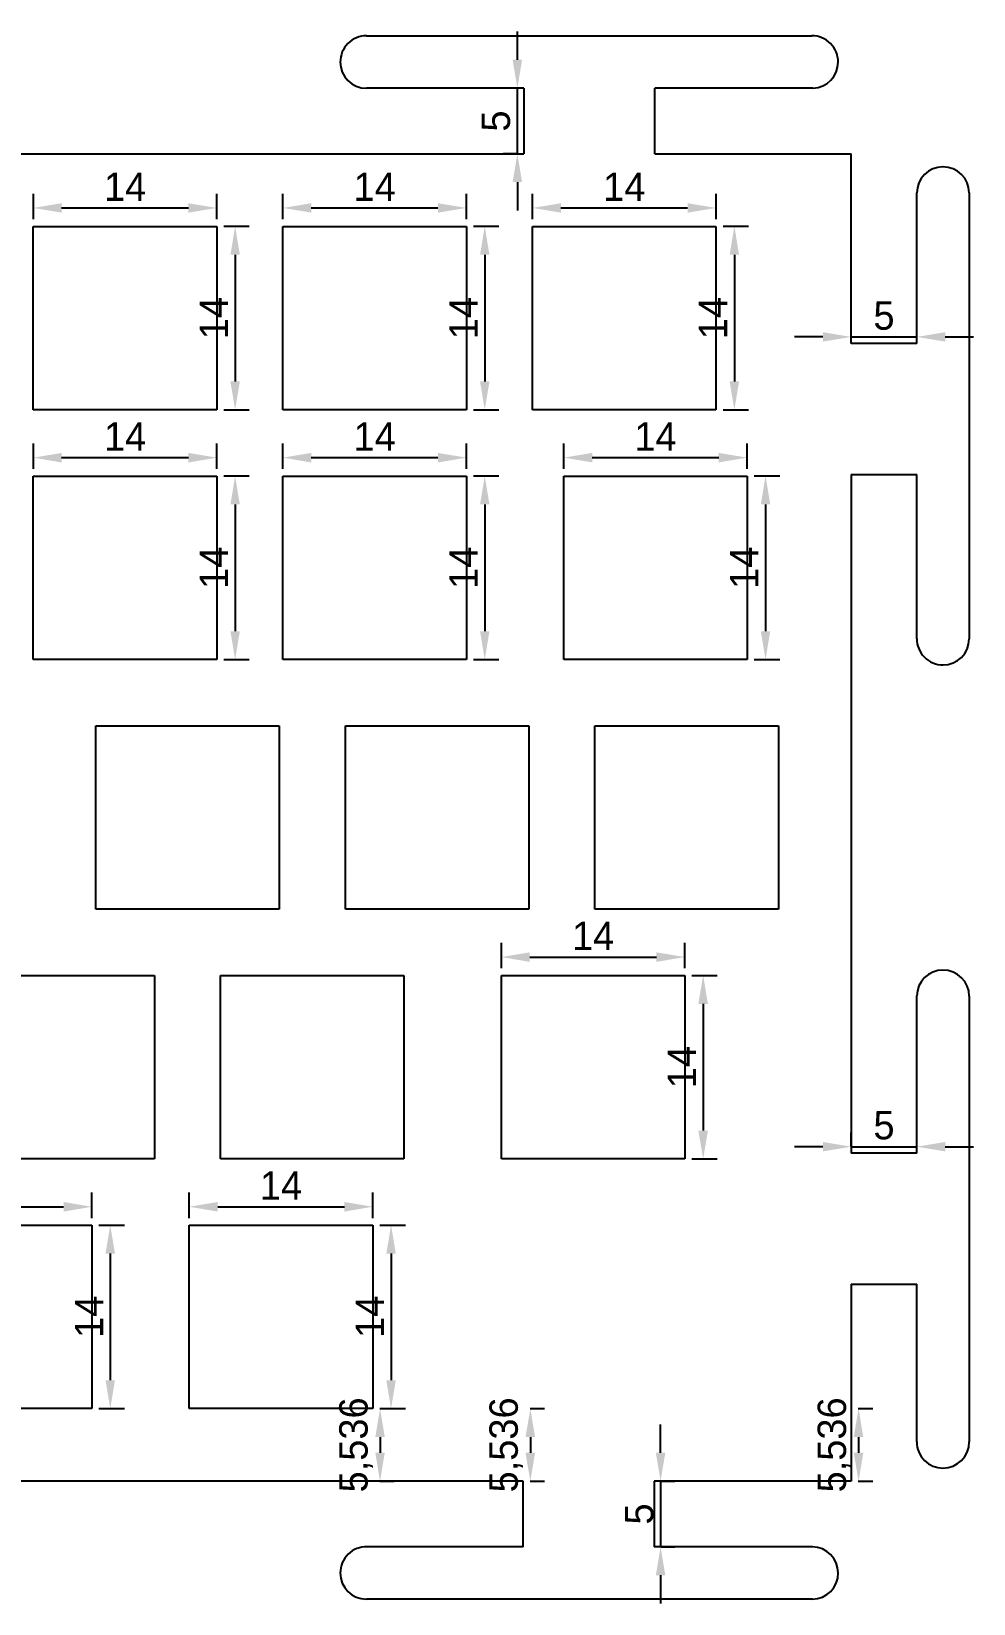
# Model space of a CAD drawing. Header units: millimetres. Extents: x -135 to 124, y -52 to 68.
# Drawn here: x 51.8 to 123.7, y -51.7 to 68.2 of the extents above; entities that cross this region are included whole.
import ezdxf

# ---------------------------------------------------------------- set-up
doc = ezdxf.new("R2010")
doc.units = ezdxf.units.MM
doc.layers.add('Dimensions', color=7, linetype='Continuous')
doc.layers.add('plate_sketch', color=7, linetype='Continuous')
doc.dimstyles.new('ISO-25', dxfattribs={"dimtxt": 2.5, "dimasz": 2.5, "dimexe": 1.25, "dimexo": 0.625, "dimtad": 1, "dimtxsty": 'Standard', "dimcen": 2.5, "dimadec": 0, "dimazin": 0, "dimtfac": 1, "dimtmove": 0, "dimatfit": 3, "dimfxl": 1, "dimarcsym": 0})

# ---------------------------------------------------------------- blocks, each defined once
blk = doc.blocks.new('*D3')
at = {"layer": 'Defpoints', "color": 0}
for p in [(56.42, -22.87), (56.42, -36.87), (57.82, -36.87)]:
    blk.add_point(p, dxfattribs=at)
at = {"layer": 'Dimensions', "color": 140, "lineweight": -2}
for p, q in [((56.96, -22.87), (58.91, -22.87)), ((57.82, -25.04), (57.82, -34.71)), ((56.96, -36.87), (58.91, -36.87))]:
    blk.add_line(p, q, dxfattribs=at)
at = {"layer": 'Dimensions', "color": 140}
for points in [[(58.18, -25.04), (57.46, -25.04), (57.82, -22.87)], [(57.46, -34.71), (58.18, -34.71), (57.82, -36.87)]]:
    blk.add_solid(points, dxfattribs=at)
at = {"layer": 'Dimensions', "color": 140, "insert": (56.2, -29.87), "char_height": 2.167, "attachment_point": 5, "rotation": 90}
blk.add_mtext('14', dxfattribs=at)
blk = doc.blocks.new('*D5')
at = {"layer": 'Defpoints', "color": 0}
for p in [(106.43, 35.68), (92.43, 34.28), (106.43, 34.28)]:
    blk.add_point(p, dxfattribs=at)
at = {"layer": 'Dimensions', "color": 140, "lineweight": -2}
for p, q in [((92.43, 34.82), (92.43, 36.76)), ((106.43, 34.82), (106.43, 36.76)), ((94.6, 35.68), (104.26, 35.68))]:
    blk.add_line(p, q, dxfattribs=at)
at = {"layer": 'Dimensions', "color": 140}
for points in [[(94.6, 36.04), (94.6, 35.32), (92.43, 35.68)], [(104.26, 35.32), (104.26, 36.04), (106.43, 35.68)]]:
    blk.add_solid(points, dxfattribs=at)
at = {"layer": 'Dimensions', "color": 140, "insert": (99.43, 37.3), "char_height": 2.167, "attachment_point": 5}
blk.add_mtext('14', dxfattribs=at)
blk = doc.blocks.new('*D7')
at = {"layer": 'Defpoints', "color": 0}
for p in [(106.43, 34.28), (106.43, 20.28), (107.83, 20.28)]:
    blk.add_point(p, dxfattribs=at)
at = {"layer": 'Dimensions', "color": 140, "lineweight": -2}
for p, q in [((106.97, 34.28), (108.91, 34.28)), ((107.83, 32.11), (107.83, 22.44)), ((106.97, 20.28), (108.91, 20.28))]:
    blk.add_line(p, q, dxfattribs=at)
at = {"layer": 'Dimensions', "color": 140}
for points in [[(108.19, 32.11), (107.47, 32.11), (107.83, 34.28)], [(107.47, 22.44), (108.19, 22.44), (107.83, 20.28)]]:
    blk.add_solid(points, dxfattribs=at)
at = {"layer": 'Dimensions', "color": 140, "insert": (106.2, 27.28), "char_height": 2.167, "attachment_point": 5, "rotation": 90}
blk.add_mtext('14', dxfattribs=at)
blk = doc.blocks.new('*D9')
at = {"layer": 'Defpoints', "color": 0}
for p in [(65.95, 53.33), (65.95, 39.33), (67.35, 39.33)]:
    blk.add_point(p, dxfattribs=at)
at = {"layer": 'Dimensions', "color": 140, "lineweight": -2}
for p, q in [((66.49, 53.33), (68.43, 53.33)), ((67.35, 51.16), (67.35, 41.49)), ((66.49, 39.33), (68.43, 39.33))]:
    blk.add_line(p, q, dxfattribs=at)
at = {"layer": 'Dimensions', "color": 140}
for points in [[(67.71, 51.16), (66.99, 51.16), (67.35, 53.33)], [(66.99, 41.49), (67.71, 41.49), (67.35, 39.33)]]:
    blk.add_solid(points, dxfattribs=at)
at = {"layer": 'Dimensions', "color": 140, "insert": (65.72, 46.33), "char_height": 2.167, "attachment_point": 5, "rotation": 90}
blk.add_mtext('14', dxfattribs=at)
blk = doc.blocks.new('*D17')
at = {"layer": 'Defpoints', "color": 0}
for p in [(104.05, 54.73), (90.05, 53.33), (104.05, 53.33)]:
    blk.add_point(p, dxfattribs=at)
at = {"layer": 'Dimensions', "color": 140, "lineweight": -2}
for p, q in [((90.05, 53.87), (90.05, 55.81)), ((104.05, 53.87), (104.05, 55.81)), ((92.21, 54.73), (101.88, 54.73))]:
    blk.add_line(p, q, dxfattribs=at)
at = {"layer": 'Dimensions', "color": 140}
for points in [[(92.21, 55.09), (92.21, 54.37), (90.05, 54.73)], [(101.88, 54.37), (101.88, 55.09), (104.05, 54.73)]]:
    blk.add_solid(points, dxfattribs=at)
at = {"layer": 'Dimensions', "color": 140, "insert": (97.05, 56.35), "char_height": 2.167, "attachment_point": 5}
blk.add_mtext('14', dxfattribs=at)
blk = doc.blocks.new('*D18')
at = {"layer": 'Defpoints', "color": 0}
for p in [(114.37, -17.39), (119.37, -16.89), (119.37, -17.39)]:
    blk.add_point(p, dxfattribs=at)
at = {"layer": 'Dimensions', "color": 140, "lineweight": -2}
for p, q in [((114.37, -16.85), (114.37, -15.81)), ((119.37, -16.85), (119.37, -15.81)), ((112.21, -16.89), (110.04, -16.89)), ((114.37, -16.89), (119.37, -16.89)), ((121.54, -16.89), (123.71, -16.89))]:
    blk.add_line(p, q, dxfattribs=at)
at = {"layer": 'Dimensions', "color": 140}
for points in [[(112.21, -17.25), (112.21, -16.53), (114.37, -16.89)], [(121.54, -16.53), (121.54, -17.25), (119.37, -16.89)]]:
    blk.add_solid(points, dxfattribs=at)
at = {"layer": 'Dimensions', "color": 140, "insert": (116.87, -15.26), "char_height": 2.17, "attachment_point": 5}
blk.add_mtext('5', dxfattribs=at)
blk = doc.blocks.new('*D22')
at = {"layer": 'Defpoints', "color": 0}
for p in [(101.67, -3.82), (101.67, -17.82), (103.07, -17.82)]:
    blk.add_point(p, dxfattribs=at)
at = {"layer": 'Dimensions', "color": 140, "lineweight": -2}
for p, q in [((102.21, -3.82), (104.15, -3.82)), ((103.07, -5.99), (103.07, -15.66)), ((102.21, -17.82), (104.15, -17.82))]:
    blk.add_line(p, q, dxfattribs=at)
at = {"layer": 'Dimensions', "color": 140}
for points in [[(103.43, -5.99), (102.7, -5.99), (103.07, -3.82)], [(102.7, -15.66), (103.43, -15.66), (103.07, -17.82)]]:
    blk.add_solid(points, dxfattribs=at)
at = {"layer": 'Dimensions', "color": 140, "insert": (101.44, -10.82), "char_height": 2.167, "attachment_point": 5, "rotation": 90}
blk.add_mtext('14', dxfattribs=at)
blk = doc.blocks.new('*D31')
at = {"layer": 'Defpoints', "color": 0}
for p in [(88.89, 63.86), (89.39, 63.86), (89.39, 58.86)]:
    blk.add_point(p, dxfattribs=at)
at = {"layer": 'Dimensions', "color": 140, "lineweight": -2}
for p, q in [((88.89, 66.03), (88.89, 68.2)), ((88.85, 63.86), (87.81, 63.86)), ((88.89, 58.86), (88.89, 63.86)), ((88.85, 58.86), (87.81, 58.86)), ((88.89, 56.7), (88.89, 54.53))]:
    blk.add_line(p, q, dxfattribs=at)
at = {"layer": 'Dimensions', "color": 140}
for points in [[(88.53, 66.03), (89.25, 66.03), (88.89, 63.86)], [(89.25, 56.7), (88.53, 56.7), (88.89, 58.86)]]:
    blk.add_solid(points, dxfattribs=at)
at = {"layer": 'Dimensions', "color": 140, "insert": (87.26, 61.36), "char_height": 2.17, "attachment_point": 5, "rotation": 90}
blk.add_mtext('5', dxfattribs=at)
blk = doc.blocks.new('*D32')
at = {"layer": 'Defpoints', "color": 0}
for p in [(77.85, -22.87), (77.85, -36.87), (79.25, -36.87)]:
    blk.add_point(p, dxfattribs=at)
at = {"layer": 'Dimensions', "color": 140, "lineweight": -2}
for p, q in [((78.4, -22.87), (80.34, -22.87)), ((79.25, -25.04), (79.25, -34.71)), ((78.4, -36.87), (80.34, -36.87))]:
    blk.add_line(p, q, dxfattribs=at)
at = {"layer": 'Dimensions', "color": 140}
for points in [[(79.61, -25.04), (78.89, -25.04), (79.25, -22.87)], [(78.89, -34.71), (79.61, -34.71), (79.25, -36.87)]]:
    blk.add_solid(points, dxfattribs=at)
at = {"layer": 'Dimensions', "color": 140, "insert": (77.63, -29.87), "char_height": 2.167, "attachment_point": 5, "rotation": 90}
blk.add_mtext('14', dxfattribs=at)
blk = doc.blocks.new('*D34')
at = {"layer": 'Defpoints', "color": 0}
for p in [(104.05, 53.33), (104.05, 39.33), (105.45, 39.33)]:
    blk.add_point(p, dxfattribs=at)
at = {"layer": 'Dimensions', "color": 140, "lineweight": -2}
for p, q in [((104.59, 53.33), (106.53, 53.33)), ((105.45, 51.16), (105.45, 41.49)), ((104.59, 39.33), (106.53, 39.33))]:
    blk.add_line(p, q, dxfattribs=at)
at = {"layer": 'Dimensions', "color": 140}
for points in [[(105.81, 51.16), (105.09, 51.16), (105.45, 53.33)], [(105.09, 41.49), (105.81, 41.49), (105.45, 39.33)]]:
    blk.add_solid(points, dxfattribs=at)
at = {"layer": 'Dimensions', "color": 140, "insert": (103.82, 46.33), "char_height": 2.167, "attachment_point": 5, "rotation": 90}
blk.add_mtext('14', dxfattribs=at)
blk = doc.blocks.new('*D39')
at = {"layer": 'Defpoints', "color": 0}
for p in [(56.42, -21.47), (42.42, -22.87), (56.42, -22.87)]:
    blk.add_point(p, dxfattribs=at)
at = {"layer": 'Dimensions', "color": 140, "lineweight": -2}
for p, q in [((42.42, -22.33), (42.42, -20.39)), ((44.59, -21.47), (54.26, -21.47)), ((56.42, -22.33), (56.42, -20.39))]:
    blk.add_line(p, q, dxfattribs=at)
at = {"layer": 'Dimensions', "color": 140}
for points in [[(44.59, -21.11), (44.59, -21.84), (42.42, -21.47)], [(54.26, -21.84), (54.26, -21.11), (56.42, -21.47)]]:
    blk.add_solid(points, dxfattribs=at)
at = {"layer": 'Dimensions', "color": 140, "insert": (49.42, -19.85), "char_height": 2.167, "attachment_point": 5}
blk.add_mtext('14', dxfattribs=at)
blk = doc.blocks.new('*D40')
at = {"layer": 'Defpoints', "color": 0}
for p in [(77.85, -21.47), (63.85, -22.87), (77.85, -22.87)]:
    blk.add_point(p, dxfattribs=at)
at = {"layer": 'Dimensions', "color": 140, "lineweight": -2}
for p, q in [((63.85, -22.33), (63.85, -20.39)), ((66.02, -21.47), (75.69, -21.47)), ((77.85, -22.33), (77.85, -20.39))]:
    blk.add_line(p, q, dxfattribs=at)
at = {"layer": 'Dimensions', "color": 140}
for points in [[(66.02, -21.11), (66.02, -21.84), (63.85, -21.47)], [(75.69, -21.84), (75.69, -21.11), (77.85, -21.47)]]:
    blk.add_solid(points, dxfattribs=at)
at = {"layer": 'Dimensions', "color": 140, "insert": (70.85, -19.85), "char_height": 2.167, "attachment_point": 5}
blk.add_mtext('14', dxfattribs=at)
blk = doc.blocks.new('*D42')
at = {"layer": 'Defpoints', "color": 0}
for p in [(114.37, 44.39), (119.37, 44.89), (119.37, 44.39)]:
    blk.add_point(p, dxfattribs=at)
at = {"layer": 'Dimensions', "color": 140, "lineweight": -2}
for p, q in [((114.37, 44.93), (114.37, 45.97)), ((119.37, 44.93), (119.37, 45.97)), ((112.21, 44.89), (110.04, 44.89)), ((114.37, 44.89), (119.37, 44.89)), ((121.54, 44.89), (123.71, 44.89))]:
    blk.add_line(p, q, dxfattribs=at)
at = {"layer": 'Dimensions', "color": 140}
for points in [[(112.21, 44.53), (112.21, 45.25), (114.37, 44.89)], [(121.54, 45.25), (121.54, 44.53), (119.37, 44.89)]]:
    blk.add_solid(points, dxfattribs=at)
at = {"layer": 'Dimensions', "color": 140, "insert": (116.87, 46.51), "char_height": 2.17, "attachment_point": 5}
blk.add_mtext('5', dxfattribs=at)
blk = doc.blocks.new('*D47')
at = {"layer": 'Defpoints', "color": 0}
for p in [(99.32, -42.41), (99.32, -47.41), (99.82, -47.41)]:
    blk.add_point(p, dxfattribs=at)
at = {"layer": 'Dimensions', "color": 140, "lineweight": -2}
for p, q in [((99.82, -40.24), (99.82, -38.08)), ((99.82, -42.41), (99.82, -47.41)), ((99.86, -42.41), (100.91, -42.41)), ((99.86, -47.41), (100.91, -47.41)), ((99.82, -49.58), (99.82, -51.74))]:
    blk.add_line(p, q, dxfattribs=at)
at = {"layer": 'Dimensions', "color": 140}
for points in [[(99.46, -40.24), (100.18, -40.24), (99.82, -42.41)], [(100.18, -49.58), (99.46, -49.58), (99.82, -47.41)]]:
    blk.add_solid(points, dxfattribs=at)
at = {"layer": 'Dimensions', "color": 140, "insert": (98.2, -44.91), "char_height": 2.17, "attachment_point": 5, "rotation": 90}
blk.add_mtext('5', dxfattribs=at)
blk = doc.blocks.new('*D52')
at = {"layer": 'Defpoints', "color": 0}
for p in [(65.95, 54.73), (51.95, 53.33), (65.95, 53.33)]:
    blk.add_point(p, dxfattribs=at)
at = {"layer": 'Dimensions', "color": 140, "lineweight": -2}
for p, q in [((51.95, 53.87), (51.95, 55.81)), ((65.95, 53.87), (65.95, 55.81)), ((54.11, 54.73), (63.78, 54.73))]:
    blk.add_line(p, q, dxfattribs=at)
at = {"layer": 'Dimensions', "color": 140}
for points in [[(54.11, 55.09), (54.11, 54.37), (51.95, 54.73)], [(63.78, 54.37), (63.78, 55.09), (65.95, 54.73)]]:
    blk.add_solid(points, dxfattribs=at)
at = {"layer": 'Dimensions', "color": 140, "insert": (58.95, 56.35), "char_height": 2.167, "attachment_point": 5}
blk.add_mtext('14', dxfattribs=at)
blk = doc.blocks.new('*D53')
at = {"layer": 'Defpoints', "color": 0}
for p in [(101.67, -2.42), (87.67, -3.82), (101.67, -3.82)]:
    blk.add_point(p, dxfattribs=at)
at = {"layer": 'Dimensions', "color": 140, "lineweight": -2}
for p, q in [((87.67, -3.28), (87.67, -1.34)), ((101.67, -3.28), (101.67, -1.34)), ((89.83, -2.42), (99.5, -2.42))]:
    blk.add_line(p, q, dxfattribs=at)
at = {"layer": 'Dimensions', "color": 140}
for points in [[(89.83, -2.06), (89.83, -2.79), (87.67, -2.42)], [(99.5, -2.79), (99.5, -2.06), (101.67, -2.42)]]:
    blk.add_solid(points, dxfattribs=at)
at = {"layer": 'Dimensions', "color": 140, "insert": (94.67, -0.8), "char_height": 2.167, "attachment_point": 5}
blk.add_mtext('14', dxfattribs=at)
blk = doc.blocks.new('*D59')
at = {"layer": 'Defpoints', "color": 0}
for p in [(85, 53.33), (85, 39.33), (86.4, 39.33)]:
    blk.add_point(p, dxfattribs=at)
at = {"layer": 'Dimensions', "color": 140, "lineweight": -2}
for p, q in [((85.54, 53.33), (87.48, 53.33)), ((86.4, 51.16), (86.4, 41.49)), ((85.54, 39.33), (87.48, 39.33))]:
    blk.add_line(p, q, dxfattribs=at)
at = {"layer": 'Dimensions', "color": 140}
for points in [[(86.76, 51.16), (86.04, 51.16), (86.4, 53.33)], [(86.04, 41.49), (86.76, 41.49), (86.4, 39.33)]]:
    blk.add_solid(points, dxfattribs=at)
at = {"layer": 'Dimensions', "color": 140, "insert": (84.77, 46.33), "char_height": 2.167, "attachment_point": 5, "rotation": 90}
blk.add_mtext('14', dxfattribs=at)
blk = doc.blocks.new('*D60')
at = {"layer": 'Defpoints', "color": 0}
for p in [(85, 54.73), (71, 53.33), (85, 53.33)]:
    blk.add_point(p, dxfattribs=at)
at = {"layer": 'Dimensions', "color": 140, "lineweight": -2}
for p, q in [((71, 53.87), (71, 55.81)), ((85, 53.87), (85, 55.81)), ((73.16, 54.73), (82.83, 54.73))]:
    blk.add_line(p, q, dxfattribs=at)
at = {"layer": 'Dimensions', "color": 140}
for points in [[(73.16, 55.09), (73.16, 54.37), (71, 54.73)], [(82.83, 54.37), (82.83, 55.09), (85, 54.73)]]:
    blk.add_solid(points, dxfattribs=at)
at = {"layer": 'Dimensions', "color": 140, "insert": (78, 56.35), "char_height": 2.167, "attachment_point": 5}
blk.add_mtext('14', dxfattribs=at)
blk = doc.blocks.new('*D75')
at = {"layer": 'Defpoints', "color": 0}
for p in [(65.95, 34.28), (65.95, 20.28), (67.35, 20.28)]:
    blk.add_point(p, dxfattribs=at)
at = {"layer": 'Dimensions', "color": 140, "lineweight": -2}
for p, q in [((66.49, 34.28), (68.43, 34.28)), ((67.35, 32.11), (67.35, 22.44)), ((66.49, 20.28), (68.43, 20.28))]:
    blk.add_line(p, q, dxfattribs=at)
at = {"layer": 'Dimensions', "color": 140}
for points in [[(67.71, 32.11), (66.99, 32.11), (67.35, 34.28)], [(66.99, 22.44), (67.71, 22.44), (67.35, 20.28)]]:
    blk.add_solid(points, dxfattribs=at)
at = {"layer": 'Dimensions', "color": 140, "insert": (65.72, 27.28), "char_height": 2.167, "attachment_point": 5, "rotation": 90}
blk.add_mtext('14', dxfattribs=at)
blk = doc.blocks.new('*D76')
at = {"layer": 'Defpoints', "color": 0}
for p in [(65.95, 35.68), (51.95, 34.28), (65.95, 34.28)]:
    blk.add_point(p, dxfattribs=at)
at = {"layer": 'Dimensions', "color": 140, "lineweight": -2}
for p, q in [((51.95, 34.82), (51.95, 36.76)), ((65.95, 34.82), (65.95, 36.76)), ((54.11, 35.68), (63.78, 35.68))]:
    blk.add_line(p, q, dxfattribs=at)
at = {"layer": 'Dimensions', "color": 140}
for points in [[(54.11, 36.04), (54.11, 35.31), (51.95, 35.68)], [(63.78, 35.31), (63.78, 36.04), (65.95, 35.68)]]:
    blk.add_solid(points, dxfattribs=at)
at = {"layer": 'Dimensions', "color": 140, "insert": (58.95, 37.3), "char_height": 2.167, "attachment_point": 5}
blk.add_mtext('14', dxfattribs=at)
blk = doc.blocks.new('*D77')
at = {"layer": 'Defpoints', "color": 0}
for p in [(85, 34.28), (85, 20.28), (86.4, 20.28)]:
    blk.add_point(p, dxfattribs=at)
at = {"layer": 'Dimensions', "color": 140, "lineweight": -2}
for p, q in [((85.54, 34.28), (87.48, 34.28)), ((86.4, 32.11), (86.4, 22.44)), ((85.54, 20.28), (87.48, 20.28))]:
    blk.add_line(p, q, dxfattribs=at)
at = {"layer": 'Dimensions', "color": 140}
for points in [[(86.76, 32.11), (86.04, 32.11), (86.4, 34.28)], [(86.04, 22.44), (86.76, 22.44), (86.4, 20.28)]]:
    blk.add_solid(points, dxfattribs=at)
at = {"layer": 'Dimensions', "color": 140, "insert": (84.77, 27.28), "char_height": 2.167, "attachment_point": 5, "rotation": 90}
blk.add_mtext('14', dxfattribs=at)
blk = doc.blocks.new('*D78')
at = {"layer": 'Defpoints', "color": 0}
for p in [(85, 35.68), (71, 34.28), (85, 34.28)]:
    blk.add_point(p, dxfattribs=at)
at = {"layer": 'Dimensions', "color": 140, "lineweight": -2}
for p, q in [((71, 34.82), (71, 36.76)), ((85, 34.82), (85, 36.76)), ((73.16, 35.68), (82.83, 35.68))]:
    blk.add_line(p, q, dxfattribs=at)
at = {"layer": 'Dimensions', "color": 140}
for points in [[(73.16, 36.04), (73.16, 35.31), (71, 35.68)], [(82.83, 35.31), (82.83, 36.04), (85, 35.68)]]:
    blk.add_solid(points, dxfattribs=at)
at = {"layer": 'Dimensions', "color": 140, "insert": (78, 37.3), "char_height": 2.167, "attachment_point": 5}
blk.add_mtext('14', dxfattribs=at)
blk = doc.blocks.new('*D83')
at = {"layer": 'Defpoints', "color": 0}
for p in [(114.37, -36.87), (114.37, -42.41), (114.93, -42.41)]:
    blk.add_point(p, dxfattribs=at)
at = {"layer": 'Dimensions', "color": 140, "lineweight": -2}
for p, q in [((114.91, -36.87), (116.01, -36.87)), ((114.93, -39.04), (114.93, -40.24)), ((114.91, -42.41), (116.01, -42.41))]:
    blk.add_line(p, q, dxfattribs=at)
at = {"layer": 'Dimensions', "color": 140}
for points in [[(115.29, -39.04), (114.56, -39.04), (114.93, -36.87)], [(114.56, -40.24), (115.29, -40.24), (114.93, -42.41)]]:
    blk.add_solid(points, dxfattribs=at)
at = {"layer": 'Dimensions', "color": 140, "insert": (113.09, -39.64), "char_height": 2.167, "attachment_point": 5, "rotation": 90}
blk.add_mtext('5,536', dxfattribs=at)
blk = doc.blocks.new('*D85')
at = {"layer": 'Defpoints', "color": 0}
for p in [(77.85, -36.87), (77.85, -42.41), (78.41, -42.41)]:
    blk.add_point(p, dxfattribs=at)
at = {"layer": 'Dimensions', "color": 140, "lineweight": -2}
for p, q in [((78.4, -36.87), (79.49, -36.87)), ((78.41, -39.04), (78.41, -40.24)), ((78.4, -42.41), (79.49, -42.41))]:
    blk.add_line(p, q, dxfattribs=at)
at = {"layer": 'Dimensions', "color": 140}
for points in [[(78.77, -39.04), (78.05, -39.04), (78.41, -36.87)], [(78.05, -40.24), (78.77, -40.24), (78.41, -42.41)]]:
    blk.add_solid(points, dxfattribs=at)
at = {"layer": 'Dimensions', "color": 140, "insert": (76.58, -39.64), "char_height": 2.167, "attachment_point": 5, "rotation": 90}
blk.add_mtext('5,536', dxfattribs=at)
blk = doc.blocks.new('*D86')
at = {"layer": 'Defpoints', "color": 0}
for p in [(77.85, -36.87), (77.85, -42.41), (78.41, -42.41)]:
    blk.add_point(p, dxfattribs=at)
at = {"layer": 'Dimensions', "color": 140, "lineweight": -2}
for p, q in [((78.4, -36.87), (79.49, -36.87)), ((78.41, -39.04), (78.41, -40.24)), ((78.4, -42.41), (79.49, -42.41))]:
    blk.add_line(p, q, dxfattribs=at)
at = {"layer": 'Dimensions', "color": 140}
for points in [[(78.77, -39.04), (78.05, -39.04), (78.41, -36.87)], [(78.05, -40.24), (78.77, -40.24), (78.41, -42.41)]]:
    blk.add_solid(points, dxfattribs=at)
at = {"layer": 'Dimensions', "color": 140, "insert": (76.58, -39.64), "char_height": 2.167, "attachment_point": 5, "rotation": 90}
blk.add_mtext('5,536', dxfattribs=at)
blk = doc.blocks.new('*D87')
at = {"layer": 'Defpoints', "color": 0}
for p in [(89.32, -36.87), (89.32, -42.41), (89.88, -42.41)]:
    blk.add_point(p, dxfattribs=at)
at = {"layer": 'Dimensions', "color": 140, "lineweight": -2}
for p, q in [((89.86, -36.87), (90.96, -36.87)), ((89.88, -39.04), (89.88, -40.24)), ((89.86, -42.41), (90.96, -42.41))]:
    blk.add_line(p, q, dxfattribs=at)
at = {"layer": 'Dimensions', "color": 140}
for points in [[(90.24, -39.04), (89.51, -39.04), (89.88, -36.87)], [(89.51, -40.24), (90.24, -40.24), (89.88, -42.41)]]:
    blk.add_solid(points, dxfattribs=at)
at = {"layer": 'Dimensions', "color": 140, "insert": (88.04, -39.64), "char_height": 2.167, "attachment_point": 5, "rotation": 90}
blk.add_mtext('5,536', dxfattribs=at)

msp = doc.modelspace()

# ---------------------------------------------------------------- linework, layer by layer
at = {"layer": 'plate_sketch'}
for p, q in [((77.3724, 67.8622, 24.5657), (111.3711, 67.8622, 24.5657)), ((89.3895, 63.8622, 24.5657), (77.3697, 63.8622, 24.5657)), ((89.3895, 63.8622, 24.5657), (89.3895, 58.8622, 24.5657)), ((111.4435, 63.8622, 24.5657), (99.3895, 63.8622, 24.5657)), ((99.3895, 58.8622, 24.5657), (99.3895, 63.8622, 24.5657)), ((-0.308, 58.8622, 24.5657), (89.3895, 58.8622, 24.5657)), ((99.3895, 58.8622, 24.5657), (114.3724, 58.8622, 24.5657)), ((114.3724, 44.3883, 24.5657), (114.3724, 58.8622, 24.5657)), ((114.3724, 44.3883, 24.5657), (114.3724, 58.8622, 24.5657)), ((119.3724, 44.3883, 24.5657), (119.3724, 55.8757, 24.5657)), ((123.3724, 55.8757, 24.5657), (123.3724, 21.8479, 24.5657)), ((51.9469, 39.3264, 24.5657), (51.9469, 53.3264, 24.5657)), ((51.9469, 53.3264, 24.5657), (65.9469, 53.3264, 24.5657)), ((65.9469, 53.3264, 24.5657), (65.9469, 39.3264, 24.5657)), ((70.9969, 39.3264, 24.5657), (70.9969, 53.3264, 24.5657)), ((70.9969, 53.3264, 24.5657), (84.9969, 53.3264, 24.5657)), ((84.9969, 53.3264, 24.5657), (84.9969, 39.3264, 24.5657)), ((90.0469, 53.3264, 24.5657), (104.0469, 53.3264, 24.5657)), ((90.0469, 39.3264, 24.5657), (90.0469, 53.3264, 24.5657)), ((104.0469, 53.3264, 24.5657), (104.0469, 39.3264, 24.5657)), ((119.3724, 44.3883, 24.5657), (114.3724, 44.3883, 24.5657)), ((65.9469, 39.3264, 24.5657), (51.9469, 39.3264, 24.5657)), ((84.9969, 39.3264, 24.5657), (70.9969, 39.3264, 24.5657)), ((104.0469, 39.3264, 24.5657), (90.0469, 39.3264, 24.5657)), ((51.9469, 34.275, 24.5657), (65.9469, 34.275, 24.5657)), ((51.9469, 20.275, 24.5657), (51.9469, 34.275, 24.5657)), ((65.9469, 34.275, 24.5657), (65.9469, 20.275, 24.5657)), ((70.9969, 34.275, 24.5657), (84.9969, 34.275, 24.5657)), ((70.9969, 20.275, 24.5657), (70.9969, 34.275, 24.5657)), ((84.9969, 34.275, 24.5657), (84.9969, 20.275, 24.5657)), ((92.4285, 34.2764, 24.5657), (106.4285, 34.2764, 24.5657)), ((92.4285, 20.2764, 24.5657), (92.4285, 34.2764, 24.5657)), ((106.4285, 34.2764, 24.5657), (106.4285, 20.2764, 24.5657)), ((114.3724, 34.3883, 24.5657), (119.3724, 34.3883, 24.5657)), ((114.3724, 34.3883, 24.5657), (114.3724, -17.3895, 24.5657)), ((119.3724, 21.8479, 24.5657), (119.3724, 34.3883, 24.5657)), ((65.9469, 20.275, 24.5657), (51.9469, 20.275, 24.5657)), ((84.9969, 20.275, 24.5657), (70.9969, 20.275, 24.5657)), ((106.4285, 20.2764, 24.5657), (92.4285, 20.2764, 24.5657)), ((56.7107, 15.225, 24.5657), (70.7107, 15.225, 24.5657)), ((56.7107, 1.225, 24.5657), (56.7107, 15.225, 24.5657)), ((70.7107, 15.225, 24.5657), (70.7107, 1.225, 24.5657)), ((75.7607, 1.225, 24.5657), (75.7607, 15.225, 24.5657)), ((75.7607, 15.225, 24.5657), (89.7607, 15.225, 24.5657)), ((89.7607, 15.225, 24.5657), (89.7607, 1.225, 24.5657)), ((94.8107, 1.225, 24.5657), (94.8107, 15.225, 24.5657)), ((94.8107, 15.225, 24.5657), (108.8107, 15.225, 24.5657)), ((108.8107, 15.225, 24.5657), (108.8107, 1.225, 24.5657)), ((70.7107, 1.225, 24.5657), (56.7107, 1.225, 24.5657)), ((89.7607, 1.225, 24.5657), (75.7607, 1.225, 24.5657)), ((108.8107, 1.225, 24.5657), (94.8107, 1.225, 24.5657)), ((47.1849, -3.8248, 24.5657), (61.1849, -3.8248, 24.5657)), ((61.1849, -3.8248, 24.5657), (61.1849, -17.8248, 24.5657)), ((66.2349, -17.8248, 24.5657), (66.2349, -3.8248, 24.5657)), ((66.2349, -3.8248, 24.5657), (80.2349, -3.8248, 24.5657)), ((80.2349, -3.8248, 24.5657), (80.2349, -17.8248, 24.5657)), ((87.666, -3.8248, 24.5657), (101.666, -3.8248, 24.5657)), ((87.666, -17.8248, 24.5657), (87.666, -3.8248, 24.5657)), ((101.666, -3.8248, 24.5657), (101.666, -17.8248, 24.5657)), ((119.3724, -17.3895, 24.5657), (119.3724, -5.3886, 24.5657)), ((123.3724, -5.4107, 24.5657), (123.3724, -39.408, 24.5657)), ((61.1849, -17.8248, 24.5657), (47.1849, -17.8248, 24.5657)), ((80.2349, -17.8248, 24.5657), (66.2349, -17.8248, 24.5657)), ((101.666, -17.8248, 24.5657), (87.666, -17.8248, 24.5657)), ((119.3724, -17.3895, 24.5657), (114.3724, -17.3895, 24.5657)), ((42.423, -22.8748, 24.5657), (56.423, -22.8748, 24.5657)), ((56.423, -22.8748, 24.5657), (56.423, -36.8748, 24.5657)), ((63.8535, -22.8748, 24.5657), (77.8535, -22.8748, 24.5657)), ((63.8535, -36.8748, 24.5657), (63.8535, -22.8748, 24.5657)), ((77.8535, -22.8748, 24.5657), (77.8535, -36.8748, 24.5657)), ((114.3724, -27.3895, 24.5657), (114.3724, -42.4106, 24.5657)), ((114.3724, -27.3895, 24.5657), (119.3724, -27.3895, 24.5657)), ((119.3724, -39.4106, 24.5657), (119.3724, -27.3895, 24.5657)), ((56.423, -36.8748, 24.5657), (42.423, -36.8748, 24.5657)), ((77.8535, -36.8748, 24.5657), (63.8535, -36.8748, 24.5657)), ((89.3223, -42.4106, 24.5657), (-0.3752, -42.4106, 24.5657)), ((89.3223, -47.4106, 24.5657), (89.3223, -42.4106, 24.5657)), ((114.3724, -42.4106, 24.5657), (99.3223, -42.4106, 24.5657)), ((99.3223, -42.4106, 24.5657), (99.3223, -47.4106, 24.5657)), ((89.3223, -47.4106, 24.5657), (77.32, -47.4106, 24.5657)), ((111.4065, -47.4106, 24.5657), (99.3223, -47.4106, 24.5657)), ((111.4065, -51.4106, 24.5657), (77.3731, -51.4106, 24.5657))]:
    msp.add_line(p, q, dxfattribs=at)
for centre, radius, start, end in [((77.3724, 65.8622, 24.5657), 2, 89.923226, 179.999999), ((111.3717, 65.8616, 24.5657), 2.0007, 0.018648, 90.018656), ((77.3711, 65.8609, 24.5657), 1.9987, 179.961721, 269.961721), ((77.3711, 65.8609, 24.5657), 1.9987, 179.961721, 180), ((111.3711, 65.8622, 24.5657), 2.0013, 272.073132, 359.999992), ((121.3724, 55.8622, 24.5657), 2, 90, 179.611026), ((121.3792, 55.869, 24.5657), 1.9932, 0.194487, 90.194487), ((121.3792, 55.869, 24.5657), 1.9932, 89.805513, 90.194487), ((121.3724, 21.8623, 24.5657), 2.0001, 179.589326, 270), ((121.3795, 21.8551, 24.5657), 1.9929, 269.794663, 359.794663), ((121.3795, 21.8551, 24.5657), 1.9929, 269.794663, 270.205337), ((121.3724, -5.4107, 24.5657), 2.0001, 89.999802, 179.366572), ((121.3723, -5.4107, 24.5657), 2.0001, 359.998249, 89.998249), ((121.3724, -39.408, 24.5657), 2, 180, 270.000149), ((121.3724, -39.408, 24.5657), 2, 270.000149, 360), ((77.3731, -49.4106, 24.5657), 2.0007, 88.4791, 180), ((111.3721, -49.4106, 24.5657), 2.0003, 360, 89.01468), ((77.3727, -49.4103, 24.5657), 2.0004, 180.010094, 270.010094), ((111.3894, -49.4277, 24.5657), 1.983, 270.49266, 0.49266)]:
    msp.add_arc(centre, radius, start, end, dxfattribs=at)

# ---------------------------------------------------------------- dimensions: what is measured, and where the dimension line sits
at = {"layer": 'Dimensions'}
for base, p1, p2, angle, picture, middle in [((88.8895, 63.8622, 24.5657), (89.3895, 58.8622, 24.5657), (89.3895, 63.8622, 24.5657), 90, '*D31', (88.8895, 61.3622, 24.5657)), ((65.9469, 54.7264, 24.5657), (51.9469, 53.3264, 24.5657), (65.9469, 53.3264, 24.5657), 0, '*D52', (58.9469, 54.7264, 24.5657)), ((84.9969, 54.7264, 24.5657), (70.9969, 53.3264, 24.5657), (84.9969, 53.3264, 24.5657), 0, '*D60', (77.9969, 54.7264, 24.5657)), ((104.0469, 54.7264, 24.5657), (90.0469, 53.3264, 24.5657), (104.0469, 53.3264, 24.5657), 0, '*D17', (97.0469, 54.7264, 24.5657)), ((67.3469, 39.3264, 24.5657), (65.9469, 53.3264, 24.5657), (65.9469, 39.3264, 24.5657), 270, '*D9', (67.3469, 46.3264, 24.5657)), ((86.3969, 39.3264, 24.5657), (84.9969, 53.3264, 24.5657), (84.9969, 39.3264, 24.5657), 270, '*D59', (86.3969, 46.3264, 24.5657)), ((105.4469, 39.3264, 24.5657), (104.0469, 53.3264, 24.5657), (104.0469, 39.3264, 24.5657), 270, '*D34', (105.4469, 46.3264, 24.5657)), ((119.3724, 44.8883, 24.5657), (114.3724, 44.3883, 24.5657), (119.3724, 44.3883, 24.5657), 0, '*D42', (116.8724, 44.8883, 24.5657)), ((65.9469, 35.675, 24.5657), (51.9469, 34.275, 24.5657), (65.9469, 34.275, 24.5657), 0, '*D76', (58.9469, 35.675, 24.5657)), ((84.9969, 35.675, 24.5657), (70.9969, 34.275, 24.5657), (84.9969, 34.275, 24.5657), 0, '*D78', (77.9969, 35.675, 24.5657)), ((106.4285, 35.6764, 24.5657), (92.4285, 34.2764, 24.5657), (106.4285, 34.2764, 24.5657), 0, '*D5', (99.4285, 35.6764, 24.5657)), ((67.3469, 20.275, 24.5657), (65.9469, 34.275, 24.5657), (65.9469, 20.275, 24.5657), 270, '*D75', (67.3469, 27.275, 24.5657)), ((86.3969, 20.275, 24.5657), (84.9969, 34.275, 24.5657), (84.9969, 20.275, 24.5657), 270, '*D77', (86.3969, 27.275, 24.5657)), ((107.8285, 20.2764, 24.5657), (106.4285, 34.2764, 24.5657), (106.4285, 20.2764, 24.5657), 270, '*D7', (107.8285, 27.2764, 24.5657)), ((101.666, -2.4248, 24.5657), (87.666, -3.8248, 24.5657), (101.666, -3.8248, 24.5657), 0, '*D53', (94.666, -2.4248, 24.5657)), ((103.066, -17.8248, 24.5657), (101.666, -3.8248, 24.5657), (101.666, -17.8248, 24.5657), 270, '*D22', (103.066, -10.8248, 24.5657)), ((119.3724, -16.8895, 24.5657), (114.3724, -17.3895, 24.5657), (119.3724, -17.3895, 24.5657), 0, '*D18', (116.8724, -16.8895, 24.5657)), ((56.423, -21.4748, 24.5657), (42.423, -22.8748, 24.5657), (56.423, -22.8748, 24.5657), 0, '*D39', (49.423, -21.4748, 24.5657)), ((77.8535, -21.4748, 24.5657), (63.8535, -22.8748, 24.5657), (77.8535, -22.8748, 24.5657), 0, '*D40', (70.8535, -21.4748, 24.5657)), ((57.823, -36.8748, 24.5657), (56.423, -22.8748, 24.5657), (56.423, -36.8748, 24.5657), 270, '*D3', (57.823, -29.8748, 24.5657)), ((79.2535, -36.8748, 24.5657), (77.8535, -22.8748, 24.5657), (77.8535, -36.8748, 24.5657), 270, '*D32', (79.2535, -29.8748, 24.5657)), ((78.4071, -42.4106, 24.5657), (77.8535, -36.8748, 24.5657), (77.8535, -42.4106, 24.5657), 270, '*D85', (78.4071, -39.6427, 24.5657)), ((78.4071, -42.4106, 24.5657), (77.8535, -36.8748, 24.5657), (77.8535, -42.4106, 24.5657), 270, '*D86', (78.4071, -39.6427, 24.5657)), ((89.8759, -42.4106, 24.5657), (89.3223, -36.8748, 24.5657), (89.3223, -42.4106, 24.5657), 270, '*D87', (89.8759, -39.6427, 24.5657)), ((114.926, -42.4106, 24.5657), (114.3724, -36.8748, 24.5657), (114.3724, -42.4106, 24.5657), 270, '*D83', (114.926, -39.6427, 24.5657)), ((99.8223, -47.4106, 24.5657), (99.3223, -42.4106, 24.5657), (99.3223, -47.4106, 24.5657), 270, '*D47', (99.8223, -44.9106, 24.5657))]:
    dim = msp.add_linear_dim(base=base, p1=p1, p2=p2, angle=angle, dimstyle='ISO-25', override={"dimscale": 0.866655, "dimdec": 3, "dimzin": 8, "dimlunit": 2, "dimclrd": 140, "dimclre": 140, "dimclrt": 140}, dxfattribs=at)
    dim.commit()
    dim.dimension.update_dxf_attribs({"geometry": picture, "text_midpoint": middle, "dimtype": 161})

doc.saveas('drawing.dxf')
